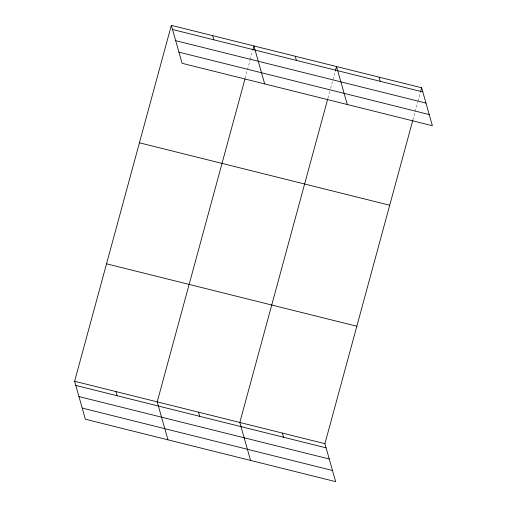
<?xml version="1.0" encoding="UTF-8"?>
<svg xmlns="http://www.w3.org/2000/svg" width="507" height="507" viewBox="0 0 507 507"><rect width="100%" height="100%" fill="white"/><g stroke="black" fill="none" stroke-linecap="round" stroke-linejoin="round"><path stroke-width="0.38" stroke-dasharray="2.54 1.9" d="M245.141 78.325L250.052 60.257M250.255 59.503L252.714 50.466M327.947 98.168L329.784 91.393M330.602 88.383L335.108 71.817M412.837 120.146L417.749 102.078M417.958 101.324L420.411 92.287"/><path stroke-width="0.76" d="M412.837 120.146L324.917 443.688L335.659 481.65L85.36 419.226L74.618 381.27L171.341 25.35L421.64 87.774L432.382 125.73L182.083 63.312L171.341 25.35M244.938 79.079L157.214 401.867L167.956 439.829M252.917 49.711L253.944 45.947L264.679 83.909M327.737 98.922L239.817 422.464L250.553 460.426M335.311 71.069L336.54 66.55L347.282 104.505M420.614 91.539L421.64 87.774M172.519 29.507L422.813 91.932M175.675 40.661L425.969 103.086M178.927 52.158L429.226 114.576M139.425 142.803L389.718 205.227M106.54 263.817L356.833 326.235M74.618 381.27L324.917 443.688M75.796 385.428L326.09 447.846M78.953 396.582L329.246 459.006M82.204 408.072L332.497 470.496M379.09 77.159L380.263 81.316M295.239 56.252L296.418 60.409M212.642 35.648L213.821 39.806M282.367 433.079L283.54 437.237M198.516 412.166L199.695 416.323M115.919 391.569L117.098 395.726"/></g></svg>
